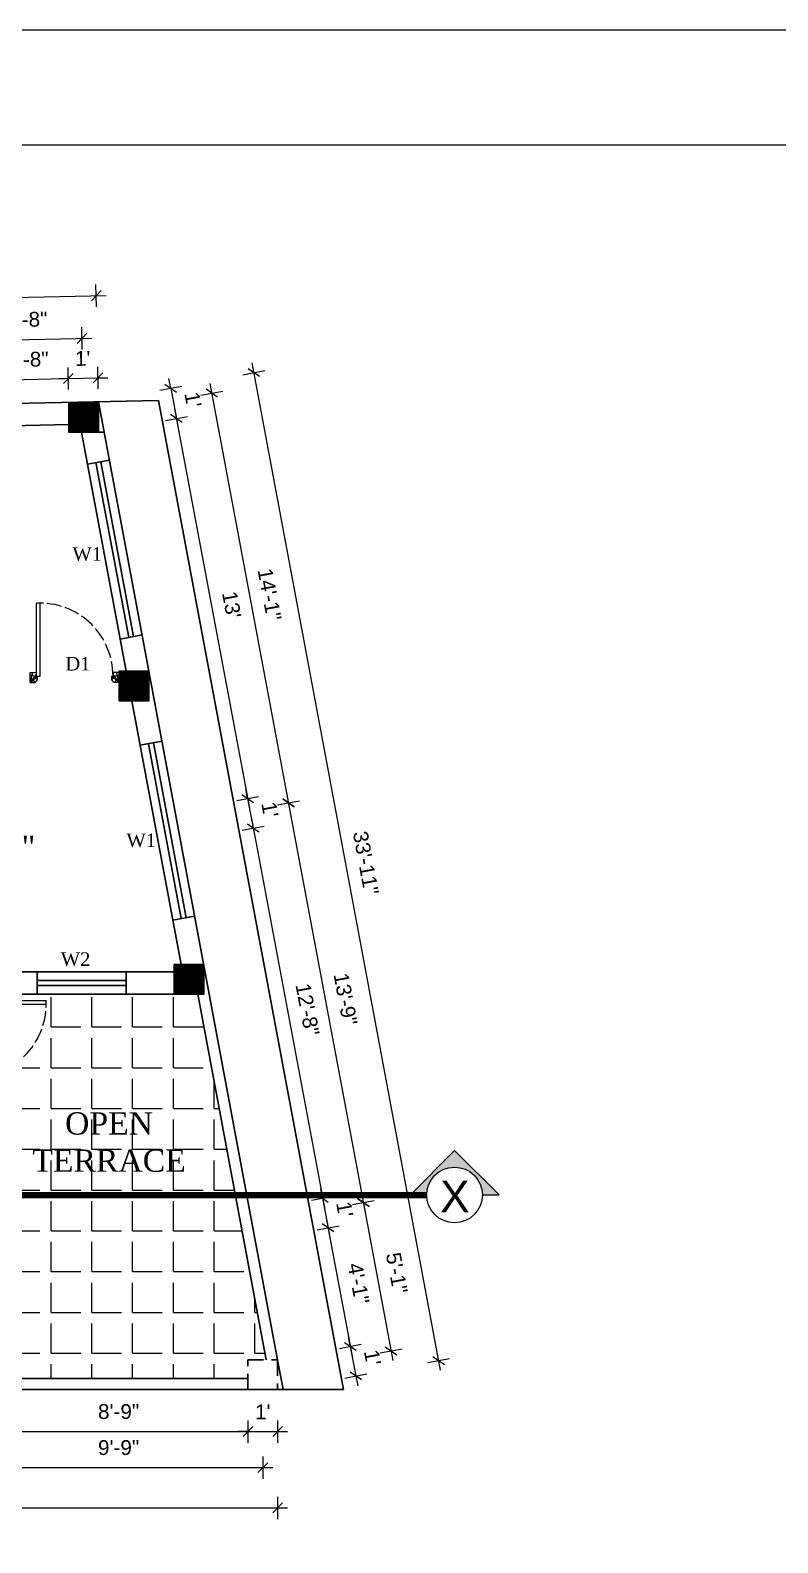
# Model space of a CAD drawing. Header units: inches. Extents: x 58262 to 62545, y -5508 to -3260.
# Drawn here: x 59944 to 60247, y -3872 to -3260 of the extents above; entities that cross this region are included whole.
import ezdxf

# ---------------------------------------------------------------- set-up
doc = ezdxf.new("R2010")
doc.units = ezdxf.units.IN
doc.header["$MEASUREMENT"] = 0
for name, pattern in [('ACAD_ISO02W100', [15, 12, -3]), ('ACAD_ISO10W100', [18.5, 12, -3, 0.5, -3]), ('CONTINUA', [0]), ('HIDDEN', [9.525, 6.35, -3.175])]:
    doc.linetypes.add(name, pattern=pattern)
for name, color, linetype, lineweight in [('A_Title Text', 105, 'Continuous', 60), ('Door-window', 150, 'Continuous', 9), ('DW-SEC', 24, 'Continuous', 25), ('ELE1', 3, 'Continuous', 9), ('ELEVATION', 6, 'Continuous', 30), ('hatch', 30, 'Continuous', 5), ('Text', 7, 'Continuous', 9), ('WALL', 240, 'Continuous', 30)]:
    doc.layers.add(name, color=color, linetype=linetype, lineweight=lineweight)
doc.layers.add('AG-DIAGRAM', color=7, linetype='Continuous', true_color=0xfecc66)
doc.layers.add('DIM', color=5, linetype='Continuous')
doc.styles.add('Arial', font='arial.ttf')
doc.styles.get("Standard").update_dxf_attribs({"font": 'times.ttf'})
doc.styles.add('text-arial', font='arial.ttf', dxfattribs={"width": 0.95})
doc.dimstyles.new('Sudeep', dxfattribs={"dimtxt": 6, "dimasz": 4, "dimexe": 4.5, "dimexo": 4.5, "dimgap": 5, "dimtad": 1, "dimdec": 0, "dimlunit": 4, "dimtxsty": 'Arial', "dimblk": 'OBLIQUE', "dimcen": 250, "dimdle": 4, "dimclrd": 86, "dimclre": 5, "dimclrt": 1, "dimadec": 0, "dimazin": 0, "dimtfac": 1, "dimtdec": 0, "dimtix": 1, "dimtmove": 1, "dimatfit": 3, "dimldrblk": 'OBLIQUE', "dimfxl": 4.5, "dimfxlon": 1, "dimfrac": 2, "dimlwd": 15, "dimlwe": 13, "dimarcsym": 0})

# ---------------------------------------------------------------- blocks, each defined once
blk = doc.blocks.new("D 3'")
at = {"layer": 'Door-window', "linetype": 'Continuous', "ltscale": 0.25}
for p, q in [((3749.64, -16740.96), (3749.64, -16711.46)), ((3751.14, -16711.46), (3749.64, -16711.46)), ((3751.14, -16740.96), (3751.14, -16711.46)), ((3747.14, -16743.51), (3747.14, -16739.51)), ((3747.14, -16739.51), (3749.64, -16739.51)), ((3747.14, -16743.51), (3749.14, -16743.51)), ((3749.14, -16743.51), (3750.14, -16742.51)), ((3749.64, -16740.96), (3751.14, -16740.96)), ((3750.14, -16742.51), (3750.14, -16740.96)), ((3780.14, -16742.51), (3780.14, -16740.96)), ((3780.64, -16740.96), (3780.14, -16740.96)), ((3781.14, -16743.51), (3780.14, -16742.51)), ((3783.14, -16739.51), (3780.64, -16739.51)), ((3780.64, -16739.51), (3780.64, -16740.96)), ((3783.14, -16743.51), (3781.14, -16743.51)), ((3783.14, -16743.51), (3783.14, -16739.51))]:
    blk.add_line(p, q, dxfattribs=at)
at = {"layer": 'Door-window', "linetype": 'ACAD_ISO02W100', "ltscale": 0.5}
blk.add_arc((3751.14, -16740.96), 29.5, 0, 90, dxfattribs=at)
at = {"layer": 'hatch', "color": 8}
for p, q in [((3747.14, -16743.51), (3748.23, -16739.5)), ((3747.14, -16743.51), (3749.64, -16740.37)), ((3747.14, -16743.51), (3750.14, -16741.17)), ((3783.14, -16743.51), (3780.14, -16741.17)), ((3783.14, -16743.51), (3780.64, -16740.37)), ((3783.14, -16743.51), (3782.06, -16739.5))]:
    blk.add_line(p, q, dxfattribs=at)
for centre, radius, start, end in [((3747.4, -16743.58), 2.93, 20.98719, 95.08251), ((3747.43, -16743.63), 1.42, 5.13722, 101.48636), ((3782.88, -16743.58), 2.93, 84.91749, 159.01281), ((3782.86, -16743.63), 1.42, 78.51364, 174.86278)]:
    blk.add_arc(centre, radius, start, end, dxfattribs=at)
blk = doc.blocks.new('SECTION-TAG')
at = {"layer": 'hatch'}
h = blk.add_hatch(color=256, dxfattribs=at)
h.dxf.hatch_style = 1
h.paths.add_polyline_path([(0.22, 0), (0.352, 0), (0, 0.352), (-0.352, 0), (-0.22, 0, -1)])
at = {"layer": 'AG-DIAGRAM'}
for p, q in [((0, 0.352), (-0.352, 0)), ((0.352, 0), (0, 0.352)), ((-0.352, 0), (-0.22, 0)), ((0.22, 0), (0.352, 0))]:
    blk.add_line(p, q, dxfattribs=at)
blk.add_circle((0, 0), 0.22, dxfattribs=at)
blk = doc.blocks.new('_Oblique')
at = {"color": 0, "linetype": 'ByBlock', "lineweight": -2}
blk.add_line((-0.5, -0.5), (0.5, 0.5), dxfattribs=at)
blk = doc.blocks.new('*D1019')
at = {"layer": 'A_Title Text', "color": 5, "lineweight": 13, "transparency": 16777216}
for p, q in [((59959.73, -3405.12), (59959.54, -3396.12)), ((59927.46, -3405.8), (59927.27, -3396.81))]:
    blk.add_line(p, q, dxfattribs=at)
at = {"layer": 'A_Title Text', "color": 86, "lineweight": 15, "transparency": 16777216}
blk.add_line((59923.37, -3401.39), (59963.64, -3400.53), dxfattribs=at)
at = {"layer": 'Defpoints', "color": 0, "transparency": 16777216}
for p in [(59959.64, -3400.62), (59927.57, -3410.95), (59959.84, -3410.27)]:
    blk.add_point(p, dxfattribs=at)
at = {"layer": 'A_Title Text', "color": 86, "lineweight": 15, "transparency": 16777216, "xscale": 4, "yscale": 4, "zscale": 4}
for p, rotation in [((59927.37, -3401.3), 181.2192986938317), ((59959.64, -3400.62), 1.219298693831743)]:
    blk.add_blockref('_Oblique', p, dxfattribs=dict(at, rotation=rotation))
at = {"layer": 'A_Title Text', "color": 1, "transparency": 16777216, "insert": (59943.33, -3392.9), "char_height": 6, "attachment_point": 5, "rotation": 1.2193, "style": 'Arial'}
blk.add_mtext('2\'-8"', dxfattribs=at)
blk = doc.blocks.new('*D1020')
at = {"layer": 'A_Title Text', "color": 5, "lineweight": 13, "transparency": 16777216}
for p, q in [((59959.73, -3405.12), (59959.54, -3396.12)), ((59971.73, -3404.86), (59971.54, -3395.86))]:
    blk.add_line(p, q, dxfattribs=at)
at = {"layer": 'A_Title Text', "color": 86, "lineweight": 15, "transparency": 16777216}
for p, q in [((59959.64, -3400.62), (59955.64, -3400.7)), ((59959.64, -3400.62), (59971.64, -3400.36)), ((59971.64, -3400.36), (59975.64, -3400.28))]:
    blk.add_line(p, q, dxfattribs=at)
at = {"layer": 'Defpoints', "color": 0, "transparency": 16777216}
for p in [(59971.64, -3400.36), (59959.84, -3410.27), (59971.84, -3410.01)]:
    blk.add_point(p, dxfattribs=at)
at = {"layer": 'A_Title Text', "color": 86, "lineweight": 15, "transparency": 16777216, "xscale": 4, "yscale": 4, "zscale": 4}
for p, rotation in [((59959.64, -3400.62), 1.219298693831741), ((59971.64, -3400.36), 181.2192986938317)]:
    blk.add_blockref('_Oblique', p, dxfattribs=dict(at, rotation=rotation))
at = {"layer": 'A_Title Text', "color": 1, "transparency": 16777216, "insert": (59965.47, -3392.48), "char_height": 6, "attachment_point": 5, "rotation": 1.2193, "style": 'Arial'}
blk.add_mtext("1'", dxfattribs=at)
blk = doc.blocks.new('*D1022')
at = {"layer": 'A_Title Text', "color": 86, "lineweight": 15, "transparency": 16777216}
blk.add_line((59916.9, -3385.37), (59969.16, -3384.26), dxfattribs=at)
at = {"layer": 'A_Title Text', "color": 5, "lineweight": 13, "transparency": 16777216}
for p, q in [((59920.99, -3389.79), (59920.8, -3380.79)), ((59965.26, -3388.85), (59965.07, -3379.85))]:
    blk.add_line(p, q, dxfattribs=at)
at = {"layer": 'Defpoints', "color": 0, "transparency": 16777216}
for p in [(59965.16, -3384.35), (59921.57, -3417.21), (59965.84, -3416.27)]:
    blk.add_point(p, dxfattribs=at)
at = {"layer": 'A_Title Text', "color": 86, "lineweight": 15, "transparency": 16777216, "xscale": 4, "yscale": 4, "zscale": 4}
for p, rotation in [((59920.89, -3385.29), 181.220127726838), ((59965.16, -3384.35), 1.220127726838008)]:
    blk.add_blockref('_Oblique', p, dxfattribs=dict(at, rotation=rotation))
at = {"layer": 'A_Title Text', "color": 1, "transparency": 16777216, "insert": (59942.86, -3376.75), "char_height": 6, "attachment_point": 5, "rotation": 1.22013, "style": 'Arial'}
blk.add_mtext('3\'-8"', dxfattribs=at)
blk = doc.blocks.new('*D988')
at = {"layer": 'A_Title Text', "color": 5, "lineweight": 13, "transparency": 16777216}
for p, q in [((59971.02, -3371.6), (59970.83, -3362.6)), ((59768.24, -3375.92), (59768.05, -3366.92))]:
    blk.add_line(p, q, dxfattribs=at)
at = {"layer": 'A_Title Text', "color": 86, "lineweight": 15, "transparency": 16777216}
blk.add_line((59764.15, -3371.5), (59974.93, -3367.02), dxfattribs=at)
at = {"layer": 'Defpoints', "color": 0, "transparency": 16777216}
for p in [(59970.93, -3367.1), (59769.06, -3414.33), (59971.84, -3410.01)]:
    blk.add_point(p, dxfattribs=at)
at = {"layer": 'A_Title Text', "color": 86, "lineweight": 15, "transparency": 16777216, "xscale": 4, "yscale": 4, "zscale": 4}
for p, rotation in [((59970.93, -3367.1), 1.219298693351797), ((59768.15, -3371.42), 181.2192986933518)]:
    blk.add_blockref('_Oblique', p, dxfattribs=dict(at, rotation=rotation))
at = {"layer": 'A_Title Text', "color": 1, "transparency": 16777216, "insert": (59869.37, -3361.2), "char_height": 6, "attachment_point": 5, "rotation": 1.2193, "style": 'Arial'}
blk.add_mtext('16\'-11"', dxfattribs=at)
blk = doc.blocks.new('*D1026')
at = {"layer": 'A_Title Text', "color": 5, "lineweight": 13, "transparency": 16777216}
for p, q in [((59927.64, -3822.24), (59927.64, -3831.24)), ((60032.36, -3822.24), (60032.36, -3831.24))]:
    blk.add_line(p, q, dxfattribs=at)
at = {"layer": 'A_Title Text', "color": 86, "lineweight": 15, "transparency": 16777216}
blk.add_line((59923.64, -3826.74), (60036.36, -3826.74), dxfattribs=at)
at = {"layer": 'Defpoints', "color": 0, "transparency": 16777216}
for p in [(59927.64, -3809.77), (60032.36, -3809.77), (60032.36, -3826.74)]:
    blk.add_point(p, dxfattribs=at)
at = {"layer": 'A_Title Text', "color": 86, "lineweight": 15, "transparency": 16777216, "xscale": 4, "yscale": 4, "zscale": 4, "rotation": 180}
blk.add_blockref('_Oblique', (59927.64, -3826.74), dxfattribs=at)
at = {"layer": 'A_Title Text', "color": 86, "lineweight": 15, "transparency": 16777216, "xscale": 4, "yscale": 4, "zscale": 4}
blk.add_blockref('_Oblique', (60032.36, -3826.74), dxfattribs=at)
at = {"layer": 'A_Title Text', "color": 1, "transparency": 16777216, "insert": (59980, -3818.68), "char_height": 6, "attachment_point": 5, "style": 'Arial'}
blk.add_mtext('8\'-9"', dxfattribs=at)
blk = doc.blocks.new('*D1027')
at = {"layer": 'A_Title Text', "color": 5, "lineweight": 13, "transparency": 16777216}
for p, q in [((60032.36, -3822.24), (60032.36, -3831.24)), ((60044.36, -3822.24), (60044.36, -3831.24))]:
    blk.add_line(p, q, dxfattribs=at)
at = {"layer": 'A_Title Text', "color": 86, "lineweight": 15, "transparency": 16777216}
for p, q in [((60032.36, -3826.74), (60028.36, -3826.74)), ((60032.36, -3826.74), (60044.36, -3826.74)), ((60044.36, -3826.74), (60048.36, -3826.74))]:
    blk.add_line(p, q, dxfattribs=at)
at = {"layer": 'Defpoints', "color": 0, "transparency": 16777216}
for p in [(60032.36, -3809.77), (60044.36, -3809.77), (60044.36, -3826.74)]:
    blk.add_point(p, dxfattribs=at)
at = {"layer": 'A_Title Text', "color": 86, "lineweight": 15, "transparency": 16777216, "xscale": 4, "yscale": 4, "zscale": 4}
blk.add_blockref('_Oblique', (60032.36, -3826.74), dxfattribs=at)
at = {"layer": 'A_Title Text', "color": 86, "lineweight": 15, "transparency": 16777216, "xscale": 4, "yscale": 4, "zscale": 4, "rotation": 180}
blk.add_blockref('_Oblique', (60044.36, -3826.74), dxfattribs=at)
at = {"layer": 'A_Title Text', "color": 1, "transparency": 16777216, "insert": (60038.36, -3818.73), "char_height": 6, "attachment_point": 5, "style": 'Arial'}
blk.add_mtext("1'", dxfattribs=at)
blk = doc.blocks.new('*D1028')
at = {"layer": 'A_Title Text', "color": 5, "lineweight": 13, "transparency": 16777216}
for p, q in [((59921.64, -3836.82), (59921.64, -3845.82)), ((60038.36, -3836.82), (60038.36, -3845.82))]:
    blk.add_line(p, q, dxfattribs=at)
at = {"layer": 'A_Title Text', "color": 86, "lineweight": 15, "transparency": 16777216}
blk.add_line((59917.64, -3841.32), (60042.36, -3841.32), dxfattribs=at)
at = {"layer": 'Defpoints', "color": 0, "transparency": 16777216}
for p in [(59921.64, -3743.77), (60038.36, -3803.77), (60038.36, -3841.32)]:
    blk.add_point(p, dxfattribs=at)
at = {"layer": 'A_Title Text', "color": 86, "lineweight": 15, "transparency": 16777216, "xscale": 4, "yscale": 4, "zscale": 4, "rotation": 180}
blk.add_blockref('_Oblique', (59921.64, -3841.32), dxfattribs=at)
at = {"layer": 'A_Title Text', "color": 86, "lineweight": 15, "transparency": 16777216, "xscale": 4, "yscale": 4, "zscale": 4}
blk.add_blockref('_Oblique', (60038.36, -3841.32), dxfattribs=at)
at = {"layer": 'A_Title Text', "color": 1, "transparency": 16777216, "insert": (59980, -3833.25), "char_height": 6, "attachment_point": 5, "style": 'Arial'}
blk.add_mtext('9\'-9"', dxfattribs=at)
blk = doc.blocks.new('*D992')
at = {"layer": 'A_Title Text', "color": 5, "lineweight": 13, "transparency": 16777216}
for p, q in [((59751.83, -3853.12), (59751.83, -3862.12)), ((60044.36, -3853.12), (60044.36, -3862.12))]:
    blk.add_line(p, q, dxfattribs=at)
at = {"layer": 'A_Title Text', "color": 86, "lineweight": 15, "transparency": 16777216}
blk.add_line((59747.83, -3857.62), (60048.36, -3857.62), dxfattribs=at)
at = {"layer": 'Defpoints', "color": 0, "transparency": 16777216}
for p in [(59751.83, -3749.77), (60044.36, -3809.77), (60044.36, -3857.62)]:
    blk.add_point(p, dxfattribs=at)
at = {"layer": 'A_Title Text', "color": 86, "lineweight": 15, "transparency": 16777216, "xscale": 4, "yscale": 4, "zscale": 4, "rotation": 180}
blk.add_blockref('_Oblique', (59751.83, -3857.62), dxfattribs=at)
at = {"layer": 'A_Title Text', "color": 86, "lineweight": 15, "transparency": 16777216, "xscale": 4, "yscale": 4, "zscale": 4}
blk.add_blockref('_Oblique', (60044.36, -3857.62), dxfattribs=at)
at = {"layer": 'A_Title Text', "color": 1, "transparency": 16777216, "insert": (59898.1, -3849.55), "char_height": 6, "attachment_point": 5, "style": 'Arial'}
blk.add_mtext('24\'-5"', dxfattribs=at)
blk = doc.blocks.new('*D1005')
at = {"layer": 'A_Title Text', "color": 86, "lineweight": 15, "transparency": 16777216}
for p, q in [((60001.11, -3404.52), (60000.37, -3400.59)), ((60001.11, -3404.52), (60003.4, -3416.78)), ((60003.4, -3416.78), (60004.14, -3420.71))]:
    blk.add_line(p, q, dxfattribs=at)
at = {"layer": 'A_Title Text', "color": 5, "lineweight": 13, "transparency": 16777216}
for p, q in [((59996.68, -3405.35), (60005.53, -3403.69)), ((59998.98, -3417.61), (60007.83, -3415.95))]:
    blk.add_line(p, q, dxfattribs=at)
at = {"layer": 'Defpoints', "color": 0, "transparency": 16777216}
for p in [(59971.84, -3410.01), (60003.4, -3416.78), (59974.13, -3422.27)]:
    blk.add_point(p, dxfattribs=at)
at = {"layer": 'A_Title Text', "color": 86, "lineweight": 15, "transparency": 16777216, "xscale": 4, "yscale": 4, "zscale": 4}
for p, rotation in [((60001.11, -3404.52), 280.6171471810038), ((60003.4, -3416.78), 100.6171471810038)]:
    blk.add_blockref('_Oblique', p, dxfattribs=dict(at, rotation=rotation))
at = {"layer": 'A_Title Text', "color": 1, "transparency": 16777216, "insert": (60010.13, -3409.17), "char_height": 6, "attachment_point": 5, "rotation": 280.61715, "style": 'Arial'}
blk.add_mtext("1'", dxfattribs=at)
blk = doc.blocks.new('*D1006')
at = {"layer": 'A_Title Text', "color": 86, "lineweight": 15, "transparency": 16777216}
blk.add_line((60002.67, -3412.85), (60032.97, -3574.48), dxfattribs=at)
at = {"layer": 'A_Title Text', "color": 5, "lineweight": 13, "transparency": 16777216}
for p, q in [((59998.98, -3417.61), (60007.83, -3415.95)), ((60027.81, -3571.38), (60036.65, -3569.72))]:
    blk.add_line(p, q, dxfattribs=at)
at = {"layer": 'Defpoints', "color": 0, "transparency": 16777216}
for p in [(59974.13, -3422.27), (60032.23, -3570.55), (60002.89, -3576.05)]:
    blk.add_point(p, dxfattribs=at)
at = {"layer": 'A_Title Text', "color": 86, "lineweight": 15, "transparency": 16777216, "xscale": 4, "yscale": 4, "zscale": 4}
for p, rotation in [((60003.4, -3416.78), 100.6171471810433), ((60032.23, -3570.55), 280.6171471810433)]:
    blk.add_blockref('_Oblique', p, dxfattribs=dict(at, rotation=rotation))
at = {"layer": 'A_Title Text', "color": 1, "transparency": 16777216, "insert": (60025.74, -3492.18), "char_height": 6, "attachment_point": 5, "rotation": 280.61715, "style": 'Arial'}
blk.add_mtext("13'", dxfattribs=at)
blk = doc.blocks.new('*D1007')
at = {"layer": 'A_Title Text', "color": 86, "lineweight": 15, "transparency": 16777216}
for p, q in [((60032.23, -3570.55), (60031.49, -3566.62)), ((60032.23, -3570.55), (60034.48, -3582.55)), ((60034.48, -3582.55), (60035.22, -3586.48))]:
    blk.add_line(p, q, dxfattribs=at)
at = {"layer": 'A_Title Text', "color": 5, "lineweight": 13, "transparency": 16777216}
for p, q in [((60027.81, -3571.38), (60036.65, -3569.72)), ((60030.06, -3583.37), (60038.9, -3581.72))]:
    blk.add_line(p, q, dxfattribs=at)
at = {"layer": 'Defpoints', "color": 0, "transparency": 16777216}
for p in [(60002.89, -3576.05), (60034.48, -3582.55), (60005.14, -3588.05)]:
    blk.add_point(p, dxfattribs=at)
at = {"layer": 'A_Title Text', "color": 86, "lineweight": 15, "transparency": 16777216, "xscale": 4, "yscale": 4, "zscale": 4}
for p, rotation in [((60032.23, -3570.55), 280.6171471810433), ((60034.48, -3582.55), 100.6171471810433)]:
    blk.add_blockref('_Oblique', p, dxfattribs=dict(at, rotation=rotation))
at = {"layer": 'A_Title Text', "color": 1, "transparency": 16777216, "insert": (60041.23, -3575.07), "char_height": 6, "attachment_point": 5, "rotation": 280.61715, "style": 'Arial'}
blk.add_mtext("1'", dxfattribs=at)
blk = doc.blocks.new('*D1008')
at = {"layer": 'A_Title Text', "color": 86, "lineweight": 15, "transparency": 16777216}
blk.add_line((60033.74, -3578.61), (60063.28, -3736.18), dxfattribs=at)
at = {"layer": 'A_Title Text', "color": 5, "lineweight": 13, "transparency": 16777216}
for p, q in [((60030.06, -3583.37), (60038.9, -3581.72)), ((60058.12, -3733.08), (60066.96, -3731.42))]:
    blk.add_line(p, q, dxfattribs=at)
at = {"layer": 'Defpoints', "color": 0, "transparency": 16777216}
for p in [(60005.14, -3588.05), (60062.54, -3732.25), (60033.14, -3737.77)]:
    blk.add_point(p, dxfattribs=at)
at = {"layer": 'A_Title Text', "color": 86, "lineweight": 15, "transparency": 16777216, "xscale": 4, "yscale": 4, "zscale": 4}
for p, rotation in [((60034.48, -3582.55), 100.6171471810433), ((60062.54, -3732.25), 280.6171471810433)]:
    blk.add_blockref('_Oblique', p, dxfattribs=dict(at, rotation=rotation))
at = {"layer": 'A_Title Text', "color": 1, "transparency": 16777216, "insert": (60056.44, -3655.91), "char_height": 6, "attachment_point": 5, "rotation": 280.61715, "style": 'Arial'}
blk.add_mtext('12\'-8"', dxfattribs=at)
blk = doc.blocks.new('*D1009')
at = {"layer": 'A_Title Text', "color": 5, "lineweight": 13, "transparency": 16777216}
for p, q in [((60058.12, -3733.08), (60066.96, -3731.42)), ((60060.37, -3745.08), (60069.21, -3743.42))]:
    blk.add_line(p, q, dxfattribs=at)
at = {"layer": 'A_Title Text', "color": 86, "lineweight": 15, "transparency": 16777216}
for p, q in [((60062.54, -3732.25), (60061.8, -3728.32)), ((60062.54, -3732.25), (60064.79, -3744.25)), ((60064.79, -3744.25), (60065.53, -3748.18))]:
    blk.add_line(p, q, dxfattribs=at)
at = {"layer": 'Defpoints', "color": 0, "transparency": 16777216}
for p in [(60033.14, -3737.77), (60064.79, -3744.25), (60035.38, -3749.77)]:
    blk.add_point(p, dxfattribs=at)
at = {"layer": 'A_Title Text', "color": 86, "lineweight": 15, "transparency": 16777216, "xscale": 4, "yscale": 4, "zscale": 4}
for p, rotation in [((60062.54, -3732.25), 280.6171471810433), ((60064.79, -3744.25), 100.6171471810433)]:
    blk.add_blockref('_Oblique', p, dxfattribs=dict(at, rotation=rotation))
at = {"layer": 'A_Title Text', "color": 1, "transparency": 16777216, "insert": (60071.54, -3736.78), "char_height": 6, "attachment_point": 5, "rotation": 280.61715, "style": 'Arial'}
blk.add_mtext("1'", dxfattribs=at)
blk = doc.blocks.new('*D1010')
at = {"layer": 'A_Title Text', "color": 5, "lineweight": 13, "transparency": 16777216}
for p, q in [((60060.37, -3745.08), (60069.21, -3743.42)), ((60069.37, -3793.08), (60078.21, -3791.42))]:
    blk.add_line(p, q, dxfattribs=at)
at = {"layer": 'A_Title Text', "color": 86, "lineweight": 15, "transparency": 16777216}
blk.add_line((60064.05, -3740.32), (60074.53, -3796.18), dxfattribs=at)
at = {"layer": 'Defpoints', "color": 0, "transparency": 16777216}
for p in [(60035.38, -3749.77), (60073.79, -3792.25), (60044.36, -3797.77)]:
    blk.add_point(p, dxfattribs=at)
at = {"layer": 'A_Title Text', "color": 86, "lineweight": 15, "transparency": 16777216, "xscale": 4, "yscale": 4, "zscale": 4}
for p, rotation in [((60064.79, -3744.25), 100.6171471810433), ((60073.79, -3792.25), 280.6171471810433)]:
    blk.add_blockref('_Oblique', p, dxfattribs=dict(at, rotation=rotation))
at = {"layer": 'A_Title Text', "color": 1, "transparency": 16777216, "insert": (60077.16, -3766.77), "char_height": 6, "attachment_point": 5, "rotation": 280.61715, "style": 'Arial'}
blk.add_mtext('4\'-1"', dxfattribs=at)
blk = doc.blocks.new('*D1011')
at = {"layer": 'A_Title Text', "color": 86, "lineweight": 15, "transparency": 16777216}
for p, q in [((60073.79, -3792.25), (60073.05, -3788.32)), ((60073.79, -3792.25), (60076.04, -3804.25)), ((60076.04, -3804.25), (60076.77, -3808.18))]:
    blk.add_line(p, q, dxfattribs=at)
at = {"layer": 'A_Title Text', "color": 5, "lineweight": 13, "transparency": 16777216}
for p, q in [((60069.37, -3793.08), (60078.21, -3791.42)), ((60071.61, -3805.08), (60080.46, -3803.42))]:
    blk.add_line(p, q, dxfattribs=at)
at = {"layer": 'Defpoints', "color": 0, "transparency": 16777216}
for p in [(60044.36, -3797.77), (60076.04, -3804.25), (60046.6, -3809.77)]:
    blk.add_point(p, dxfattribs=at)
at = {"layer": 'A_Title Text', "color": 86, "lineweight": 15, "transparency": 16777216, "xscale": 4, "yscale": 4, "zscale": 4}
for p, rotation in [((60073.79, -3792.25), 280.6171471810433), ((60076.04, -3804.25), 100.6171471810433)]:
    blk.add_blockref('_Oblique', p, dxfattribs=dict(at, rotation=rotation))
at = {"layer": 'A_Title Text', "color": 1, "transparency": 16777216, "insert": (60082.79, -3796.77), "char_height": 6, "attachment_point": 5, "rotation": 280.61715, "style": 'Arial'}
blk.add_mtext("1'", dxfattribs=at)
blk = doc.blocks.new('*D1012')
at = {"layer": 'A_Title Text', "color": 86, "lineweight": 15, "transparency": 16777216}
blk.add_line((60016.97, -3402.62), (60049.5, -3576.26), dxfattribs=at)
at = {"layer": 'A_Title Text', "color": 5, "lineweight": 13, "transparency": 16777216}
for p, q in [((60013.29, -3407.38), (60022.13, -3405.72)), ((60044.34, -3573.16), (60053.18, -3571.5))]:
    blk.add_line(p, q, dxfattribs=at)
at = {"layer": 'Defpoints', "color": 0, "transparency": 16777216}
for p in [(59965.84, -3416.27), (60048.76, -3572.33), (59996.89, -3582.05)]:
    blk.add_point(p, dxfattribs=at)
at = {"layer": 'A_Title Text', "color": 86, "lineweight": 15, "transparency": 16777216, "xscale": 4, "yscale": 4, "zscale": 4}
for p, rotation in [((60017.71, -3406.55), 100.6084701987674), ((60048.76, -3572.33), 280.6084701987674)]:
    blk.add_blockref('_Oblique', p, dxfattribs=dict(at, rotation=rotation))
at = {"layer": 'A_Title Text', "color": 1, "transparency": 16777216, "insert": (60041.11, -3487.97), "char_height": 6, "attachment_point": 5, "rotation": 280.60847, "style": 'Arial'}
blk.add_mtext('14\'-1"', dxfattribs=at)
blk = doc.blocks.new('*D1013')
at = {"layer": 'A_Title Text', "color": 5, "lineweight": 13, "transparency": 16777216}
for p, q in [((60044.34, -3573.16), (60053.18, -3571.5)), ((60074.62, -3734.87), (60083.47, -3733.21))]:
    blk.add_line(p, q, dxfattribs=at)
at = {"layer": 'A_Title Text', "color": 86, "lineweight": 15, "transparency": 16777216}
blk.add_line((60048.02, -3568.4), (60079.78, -3737.97), dxfattribs=at)
at = {"layer": 'Defpoints', "color": 0, "transparency": 16777216}
for p in [(59996.89, -3582.05), (60079.05, -3734.04), (60027.14, -3743.77)]:
    blk.add_point(p, dxfattribs=at)
at = {"layer": 'A_Title Text', "color": 86, "lineweight": 15, "transparency": 16777216, "xscale": 4, "yscale": 4, "zscale": 4}
for p, rotation in [((60048.76, -3572.33), 100.6084701988472), ((60079.05, -3734.04), 280.6084701988472)]:
    blk.add_blockref('_Oblique', p, dxfattribs=dict(at, rotation=rotation))
at = {"layer": 'A_Title Text', "color": 1, "transparency": 16777216, "insert": (60071.83, -3651.7), "char_height": 6, "attachment_point": 5, "rotation": 280.60847, "style": 'Arial'}
blk.add_mtext('13\'-9"', dxfattribs=at)
blk = doc.blocks.new('*D1014')
at = {"layer": 'A_Title Text', "color": 5, "lineweight": 13, "transparency": 16777216}
for p, q in [((60074.62, -3734.87), (60083.47, -3733.21)), ((60085.86, -3794.87), (60094.71, -3793.21))]:
    blk.add_line(p, q, dxfattribs=at)
at = {"layer": 'A_Title Text', "color": 86, "lineweight": 15, "transparency": 16777216}
blk.add_line((60078.31, -3730.11), (60091.02, -3797.97), dxfattribs=at)
at = {"layer": 'Defpoints', "color": 0, "transparency": 16777216}
for p in [(60027.14, -3743.77), (60090.28, -3794.04), (60038.36, -3803.77)]:
    blk.add_point(p, dxfattribs=at)
at = {"layer": 'A_Title Text', "color": 86, "lineweight": 15, "transparency": 16777216, "xscale": 4, "yscale": 4, "zscale": 4}
for p, rotation in [((60079.05, -3734.04), 100.6084701988472), ((60090.28, -3794.04), 280.6084701988472)]:
    blk.add_blockref('_Oblique', p, dxfattribs=dict(at, rotation=rotation))
at = {"layer": 'A_Title Text', "color": 1, "transparency": 16777216, "insert": (60092.59, -3762.56), "char_height": 6, "attachment_point": 5, "rotation": 280.60847, "style": 'Arial'}
blk.add_mtext('5\'-1"', dxfattribs=at)
blk = doc.blocks.new('*D1015')
at = {"layer": 'A_Title Text', "color": 86, "lineweight": 15, "transparency": 16777216}
blk.add_line((60110.26, -3801.93), (60034.03, -3394.31), dxfattribs=at)
at = {"layer": 'A_Title Text', "color": 5, "lineweight": 13, "transparency": 16777216}
for p, q in [((60030.34, -3399.07), (60039.19, -3397.41)), ((60105.1, -3798.82), (60113.95, -3797.17))]:
    blk.add_line(p, q, dxfattribs=at)
at = {"layer": 'Defpoints', "color": 0, "transparency": 16777216}
for p in [(60034.76, -3398.24), (59971.84, -3410.01), (60046.6, -3809.77)]:
    blk.add_point(p, dxfattribs=at)
at = {"layer": 'A_Title Text', "color": 86, "lineweight": 15, "transparency": 16777216, "xscale": 4, "yscale": 4, "zscale": 4}
for p, rotation in [((60034.76, -3398.24), 100.5933034571062), ((60109.53, -3798), 280.5933034571062)]:
    blk.add_blockref('_Oblique', p, dxfattribs=dict(at, rotation=rotation))
at = {"layer": 'A_Title Text', "color": 1, "transparency": 16777216, "insert": (60080.07, -3596.64), "char_height": 6, "attachment_point": 5, "rotation": 280.5933, "style": 'Arial'}
blk.add_mtext('33\'-11"', dxfattribs=at)

msp = doc.modelspace()

# ---------------------------------------------------------------- hatches: boundary and pattern name
at = {"layer": 'DW-SEC'}
h = msp.add_hatch(dxfattribs=at)
h.set_pattern_fill('ANGLE', color=256, scale=60)
h.set_pattern_definition([(0, (13719.655, 0), (0, 16.5), [12, -4.5]), (90, (13719.655, 0), (-16.5, 1e-15), [12, -4.5])])
h.paths.add_polyline_path([(59927.64, -3649.77), (59922.64, -3649.77), (59922.64, -3652.27), (59950.69, -3652.27), (59950.69, -3653.77, -0.399884), (59922.64, -3683.23), (59922.64, -3685.77), (59927.64, -3685.77), (59927.64, -3731.02), (60027.3, -3731.02), (60012.1, -3649.77), (60002.43, -3649.77)])
h.paths.add_polyline_path([(59927.64, -3731.02), (59927.64, -3737.77), (59927.64, -3749.77), (59920.14, -3749.77), (59920.14, -3797.77), (59927.64, -3797.77), (59927.64, -3805.27), (60032.36, -3805.27), (60032.36, -3797.77), (60039.78, -3797.77), (60027.3, -3731.02)])
h.paths.add_polyline_path([(59943.46, -3726.75), (60008.72, -3726.75), (60008.72, -3692.42), (59943.46, -3692.42)], flags=24)
at = {"layer": 'ELEVATION'}
h = msp.add_hatch(dxfattribs=at)
h.set_pattern_fill('ANSI31', color=256)
h.set_pattern_definition([(45, (32951.5171, 12880.30227), (-0.08838834765, 0.08838834765), [])])
h.paths.add_polyline_path([(59971.84, -3410.27), (59959.84, -3410.27), (59959.84, -3422.27), (59971.84, -3422.27)])
h = msp.add_hatch(dxfattribs=at)
h.set_pattern_fill('ANSI31', color=256)
h.set_pattern_definition([(45, (32971.91302, 12771.49414), (-0.08838834765, 0.08838834765), [])])
h.paths.add_polyline_path([(59992.24, -3519.07), (59980.24, -3519.07), (59980.24, -3531.07), (59992.24, -3531.07)])
h = msp.add_hatch(dxfattribs=at)
h.set_pattern_fill('ANSI31', color=256)
h.set_pattern_definition([(45, (32994.10975, 12652.8016), (-0.08838834765, 0.08838834765), [])])
h.paths.add_polyline_path([(60014.43, -3637.77), (60002.43, -3637.77), (60002.43, -3649.77), (60014.43, -3649.77)])

# ---------------------------------------------------------------- linework, layer by layer
at = {"layer": 'AG-DIAGRAM', "linetype": 'ACAD_ISO10W100', "lineweight": 15, "ltscale": 0.1, "const_width": 2.56}
msp.add_lwpolyline([(59684.23, -3731.02), (60104.69, -3731.02)], dxfattribs=at)
at = {"layer": 'Defpoints'}
msp.add_lwpolyline([(61439.74, -3259.7), (58262.14, -3259.7), (58262.14, -5507.67), (61439.74, -5507.67)], close=True, dxfattribs=at)
at = {"layer": 'ELE1'}
msp.add_lwpolyline([(58308.46, -3306.02), (61393.43, -3306.02), (61393.43, -5461.35), (58308.46, -5461.35)], close=True, dxfattribs=at)
at = {"layer": 'ELEVATION'}
for p, q in [((59996.16, -3409.49), (59769.06, -3414.33)), ((60044.36, -3797.77), (59971.84, -3410.01)), ((59971.84, -3410.27), (59971.84, -3410.01)), ((60071.02, -3809.77), (59996.16, -3409.49)), ((59959.84, -3419.27), (59927.57, -3419.95)), ((59964.98, -3422.27), (59983.08, -3519.07)), ((59971.84, -3422.27), (59974.13, -3422.27)), ((59967.41, -3435.28), (59976.26, -3433.63)), ((59984.09, -3505.41), (59970.85, -3434.64)), ((59986.05, -3505.04), (59972.82, -3434.27)), ((59980.65, -3506.06), (59989.49, -3504.4)), ((59980.24, -3522.07), (59980.24, -3531.07)), ((60005.28, -3637.77), (59985.33, -3531.07)), ((59988.68, -3549.03), (59997.53, -3547.38)), ((60005.36, -3619.16), (59992.13, -3548.39)), ((60007.33, -3618.79), (59994.09, -3548.02)), ((60001.92, -3619.81), (60010.77, -3618.15)), ((59927.64, -3640.77), (60002.43, -3640.77)), ((59947.04, -3649.77), (59947.04, -3640.77)), ((59983.04, -3649.77), (59983.04, -3640.77)), ((59983.04, -3644.27), (59947.04, -3644.27)), ((59983.04, -3646.27), (59947.04, -3646.27)), ((59927.64, -3649.77), (60002.43, -3649.77)), ((60039.78, -3797.77), (60012.1, -3649.77)), ((60046.6, -3809.77), (60044.36, -3797.77)), ((59927.64, -3805.27), (60032.36, -3805.27)), ((60044.36, -3800.77), (60044.92, -3800.77)), ((59915.64, -3809.77), (60071.02, -3809.77))]:
    msp.add_line(p, q, dxfattribs=at)
for points in [[(59959.84, -3410.27), (59971.84, -3410.27), (59971.84, -3422.27), (59959.84, -3422.27)], [(59980.24, -3519.07), (59992.24, -3519.07), (59992.24, -3531.07), (59980.24, -3531.07)], [(60002.43, -3637.77), (60014.43, -3637.77), (60014.43, -3649.77), (60002.43, -3649.77)]]:
    msp.add_lwpolyline(points, close=True, dxfattribs=at)
at = {"layer": 'ELEVATION', "linetype": 'HIDDEN'}
msp.add_lwpolyline([(60032.36, -3797.77), (60044.36, -3797.77), (60044.36, -3809.77), (60032.36, -3809.77)], close=True, dxfattribs=at)

# ---------------------------------------------------------------- block references
at = {"layer": 'DIM', "xscale": 51.19999999999987, "yscale": 51.19999999999987, "zscale": 51.19999999999987, "rotation": 0.1557566363735241}
msp.add_blockref('SECTION-TAG', (60115.97, -3730.99), dxfattribs=at)
at = {"layer": 'WALL', "linetype": 'CONTINUA'}
for p, rotation in [((56197.1, 13219.93), 359.9999992662883), ((76662.15, 97.38), 269.999999266241)]:
    msp.add_blockref("D 3'", p, dxfattribs=dict(at, rotation=rotation))

# ---------------------------------------------------------------- texts
for s, insert, char_height, width, attachment_point in [('{\\fTimes New Roman|b0|i0|c0|p18;W1}', (59961.32, -3468.9), 5.4869, 54.2013, 1), ('{\\fTimes New Roman|b0|i0|c0|p18;D1}', (59958.48, -3513.28), 5.4869, 54.2013, 1), ('ROOM\\P13\'-11" X 9\'-6"', (59904.96, -3570.58), 9.03, 83.2761, 2), ('{\\fTimes New Roman|b0|i0|c0|p18;W1}', (59983.18, -3584.76), 5.4869, 54.2013, 1), ('{\\fTimes New Roman|b0|i0|c0|p18;W2}', (59956.6, -3632.82), 5.4869, 54.2013, 1), ('{\\fTimes New Roman|b0|i0|c0|p18;OPEN \\PTERRACE}', (59976.14, -3697.53), 9.03, 69.3233, 2)]:
    msp.add_mtext(s, dxfattribs=dict(insert=insert, char_height=char_height, width=width, attachment_point=attachment_point))
at = {"layer": 'Text', "style": 'text-arial'}
msp.add_text('X', height=12.8, rotation=0.15576, dxfattribs=at).set_placement((60110.15, -3737.99))

# ---------------------------------------------------------------- dimensions: what is measured, and where the dimension line sits
at = {"layer": 'A_Title Text'}
for p1, p2, distance, picture, middle in [((59769.06, -3414.33), (59971.84, -3410.01), 42.92, '*D988', (59869.37, -3361.2)), ((60046.6, -3809.77), (59971.84, -3410.01), -64.02, '*D1015', (60080.07, -3596.64)), ((59965.84, -3416.27), (59996.89, -3582.05), 52.77, '*D1012', (60041.11, -3487.97)), ((59971.84, -3410.01), (59974.13, -3422.27), 29.78, '*D1005', (60010.13, -3409.17))]:
    dim = msp.add_aligned_dim(p1=p1, p2=p2, distance=distance, dimstyle='Sudeep', dxfattribs=at)
    dim.commit()
    dim.dimension.update_dxf_attribs({"geometry": picture, "text_midpoint": middle})
for base, p1, p2, angle, picture, middle in [((59965.16, -3384.35), (59921.57, -3417.21), (59965.84, -3416.27), 181.22013, '*D1022', (59942.86, -3376.75)), ((59959.64, -3400.62), (59927.57, -3410.95), (59959.84, -3410.27), 181.2193, '*D1019', (59943.33, -3392.9)), ((59971.64, -3400.36), (59959.84, -3410.27), (59971.84, -3410.01), 181.2193, '*D1020', (59965.47, -3392.48)), ((60032.23, -3570.55), (59974.13, -3422.27), (60002.89, -3576.05), 100.61715, '*D1006', (60025.74, -3492.18)), ((60034.48, -3582.55), (60002.89, -3576.05), (60005.14, -3588.05), 100.61715, '*D1007', (60041.23, -3575.07)), ((60079.05, -3734.04), (59996.89, -3582.05), (60027.14, -3743.77), 100.60847, '*D1013', (60071.83, -3651.7)), ((60062.54, -3732.25), (60005.14, -3588.05), (60033.14, -3737.77), 100.61715, '*D1008', (60056.44, -3655.91)), ((60090.28, -3794.04), (60027.14, -3743.77), (60038.36, -3803.77), 100.60847, '*D1014', (60092.59, -3762.56)), ((60064.79, -3744.25), (60033.14, -3737.77), (60035.38, -3749.77), 100.61715, '*D1009', (60071.54, -3736.78)), ((60073.79, -3792.25), (60035.38, -3749.77), (60044.36, -3797.77), 100.61715, '*D1010', (60077.16, -3766.77)), ((60076.04, -3804.25), (60044.36, -3797.77), (60046.6, -3809.77), 100.61715, '*D1011', (60082.79, -3796.77))]:
    dim = msp.add_linear_dim(base=base, p1=p1, p2=p2, angle=angle, dimstyle='Sudeep', dxfattribs=at)
    dim.commit()
    dim.dimension.update_dxf_attribs({"geometry": picture, "text_midpoint": middle})
for base, p1, p2, picture, middle in [((60038.36, -3841.32), (59921.64, -3743.77), (60038.36, -3803.77), '*D1028', (59980, -3833.25)), ((60044.36, -3857.62), (59751.83, -3749.77), (60044.36, -3809.77), '*D992', (59898.1, -3849.55)), ((60032.36, -3826.74), (59927.64, -3809.77), (60032.36, -3809.77), '*D1026', (59980, -3818.68)), ((60044.36, -3826.74), (60032.36, -3809.77), (60044.36, -3809.77), '*D1027', (60038.36, -3818.73))]:
    dim = msp.add_linear_dim(base=base, p1=p1, p2=p2, dimstyle='Sudeep', dxfattribs=at)
    dim.commit()
    dim.dimension.update_dxf_attribs({"geometry": picture, "text_midpoint": middle})

doc.saveas('drawing.dxf')
